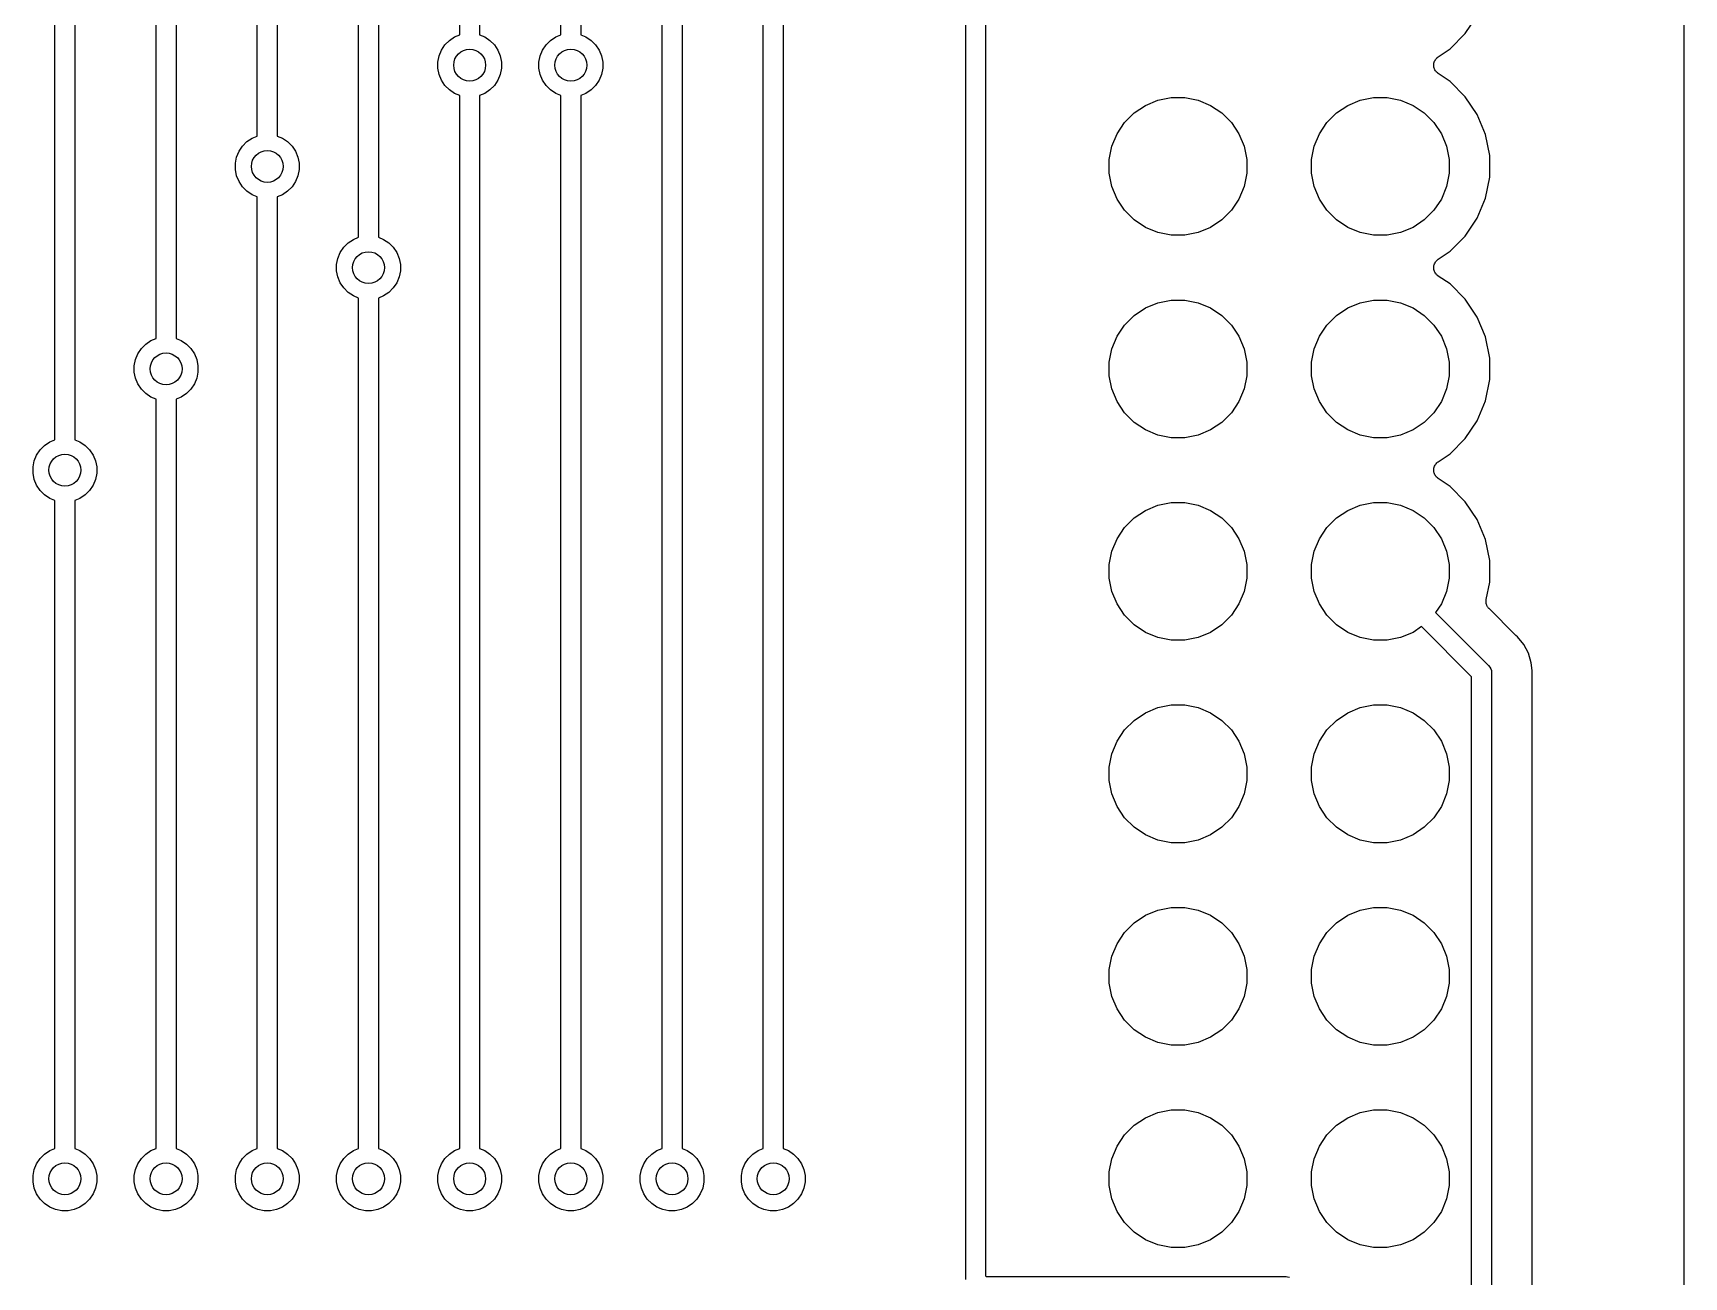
# Model space of a CAD drawing. Extents: x 4.65 to 8.55, y -5.31 to -3.29.
# Drawn here: x 7.734 to 8.55, y -4.698 to -4.084 of the extents above; entities that cross this region are included whole.
import ezdxf

# ---------------------------------------------------------------- set-up
doc = ezdxf.new("R2010")
doc.units = 0
doc.header["$MEASUREMENT"] = 0
doc.layers.add('BLACK', color=7, linetype='CONTINUOUS')

msp = doc.modelspace()

# ---------------------------------------------------------------- linework, layer by layer
at = {"layer": 'BLACK', "linetype": 'CONTINUOUS'}
for p, q in [((8.55, -3.85309), (8.55, -5.19793)), ((7.74508, -4.28499), (7.74508, -3.91501)), ((7.75492, -3.91501), (7.75492, -4.28499)), ((7.79508, -4.23499), (7.79508, -3.91501)), ((7.80492, -3.91501), (7.80492, -4.23499)), ((7.84508, -4.13499), (7.84508, -3.91501)), ((7.85492, -3.91501), (7.85492, -4.13499)), ((7.89508, -4.18499), (7.89508, -3.91501)), ((7.90492, -3.91501), (7.90492, -4.18499)), ((7.94508, -4.08499), (7.94508, -3.91501)), ((7.95492, -3.91501), (7.95492, -4.08499)), ((7.99508, -4.08499), (7.99508, -3.91501)), ((8.00492, -3.91501), (8.00492, -4.08499)), ((8.04508, -4.63499), (8.04508, -3.91501)), ((8.05492, -3.91501), (8.05492, -4.63499)), ((8.09508, -4.63499), (8.09508, -3.91501)), ((8.10492, -3.91501), (8.10492, -4.63499)), ((8.19508, -4.69976), (8.19508, -3.95204)), ((8.20492, -3.95024), (8.20492, -4.69796)), ((8.44194, -4.08442), (8.44785, -4.07558)), ((7.93996, -4.08777), (7.94254, -4.08604)), ((7.94254, -4.08604), (7.94508, -4.08499)), ((7.95492, -4.08499), (7.95746, -4.08604)), ((7.95746, -4.08604), (7.96004, -4.08777)), ((7.98996, -4.08777), (7.99254, -4.08604)), ((7.99254, -4.08604), (7.99508, -4.08499)), ((8.00492, -4.08499), (8.00746, -4.08604)), ((8.00746, -4.08604), (8.01004, -4.08777)), ((8.43442, -4.09194), (8.44194, -4.08442)), ((7.93486, -4.09541), (7.93604, -4.09254)), ((7.93604, -4.09254), (7.93777, -4.08996)), ((7.93777, -4.08996), (7.93996, -4.08777)), ((7.96004, -4.08777), (7.96223, -4.08996)), ((7.96223, -4.08996), (7.96396, -4.09254)), ((7.96396, -4.09254), (7.96514, -4.09541)), ((7.98486, -4.09541), (7.98604, -4.09254)), ((7.98604, -4.09254), (7.98777, -4.08996)), ((7.98777, -4.08996), (7.98996, -4.08777)), ((8.01004, -4.08777), (8.01223, -4.08996)), ((8.01223, -4.08996), (8.01396, -4.09254)), ((8.01396, -4.09254), (8.01514, -4.09541)), ((8.42859, -4.09584), (8.43442, -4.09194)), ((7.93425, -4.09845), (7.93486, -4.09541)), ((7.93425, -4.10155), (7.93425, -4.09845)), ((7.93486, -4.10459), (7.93425, -4.10155)), ((7.96514, -4.09541), (7.96575, -4.09845)), ((7.96575, -4.10155), (7.96514, -4.10459)), ((7.96575, -4.09845), (7.96575, -4.10155)), ((7.98425, -4.09845), (7.98486, -4.09541)), ((7.98425, -4.10155), (7.98425, -4.09845)), ((7.98486, -4.10459), (7.98425, -4.10155)), ((8.01514, -4.09541), (8.01575, -4.09845)), ((8.01575, -4.10155), (8.01514, -4.10459)), ((8.01575, -4.09845), (8.01575, -4.10155)), ((8.42637, -4.09995), (8.42642, -4.09948)), ((8.42637, -4.09997), (8.42637, -4.09995)), ((8.42637, -4.09998), (8.42637, -4.09997)), ((8.42641, -4.10045), (8.42637, -4.09998)), ((8.42645, -4.10092), (8.42641, -4.10045)), ((8.42642, -4.09948), (8.42647, -4.09901)), ((8.42646, -4.10094), (8.42645, -4.10092)), ((8.42646, -4.10095), (8.42646, -4.10094)), ((8.42659, -4.10141), (8.42646, -4.10095)), ((8.42647, -4.09898), (8.42661, -4.09853)), ((8.42647, -4.09899), (8.42647, -4.09898)), ((8.42647, -4.09901), (8.42647, -4.09899)), ((8.42673, -4.10186), (8.42659, -4.10141)), ((8.42661, -4.09853), (8.42675, -4.09807)), ((8.42673, -4.10187), (8.42673, -4.10186)), ((8.42674, -4.10189), (8.42673, -4.10187)), ((8.42696, -4.10231), (8.42674, -4.10189)), ((8.42675, -4.09807), (8.42676, -4.09806)), ((8.42676, -4.09805), (8.42699, -4.09763)), ((8.42676, -4.09806), (8.42676, -4.09805)), ((8.42718, -4.10273), (8.42696, -4.10231)), ((8.42699, -4.09763), (8.42721, -4.09721)), ((8.42718, -4.10274), (8.42718, -4.10273)), ((8.42719, -4.10275), (8.42718, -4.10274)), ((8.42749, -4.10312), (8.42719, -4.10275)), ((8.42721, -4.09721), (8.42722, -4.0972)), ((8.42722, -4.0972), (8.42723, -4.09719)), ((8.42723, -4.09719), (8.42753, -4.09683)), ((8.42779, -4.10349), (8.42749, -4.10312)), ((8.42753, -4.09683), (8.42783, -4.09646)), ((8.42783, -4.09646), (8.42784, -4.09645)), ((8.42784, -4.09645), (8.42785, -4.09644)), ((8.42785, -4.09644), (8.42822, -4.09614)), ((8.42822, -4.09614), (8.42859, -4.09584)), ((7.93604, -4.10746), (7.93486, -4.10459)), ((7.93777, -4.11004), (7.93604, -4.10746)), ((7.93996, -4.11223), (7.93777, -4.11004)), ((7.96223, -4.11004), (7.96004, -4.11223)), ((7.96396, -4.10746), (7.96223, -4.11004)), ((7.96514, -4.10459), (7.96396, -4.10746)), ((7.98604, -4.10746), (7.98486, -4.10459)), ((7.98777, -4.11004), (7.98604, -4.10746)), ((7.98996, -4.11223), (7.98777, -4.11004)), ((8.01223, -4.11004), (8.01004, -4.11223)), ((8.01396, -4.10746), (8.01223, -4.11004)), ((8.01514, -4.10459), (8.01396, -4.10746)), ((8.4278, -4.1035), (8.42779, -4.10349)), ((8.4278, -4.10351), (8.4278, -4.1035)), ((8.42816, -4.10381), (8.4278, -4.10351)), ((8.42853, -4.10412), (8.42816, -4.10381)), ((8.42855, -4.10413), (8.42853, -4.10412)), ((8.42859, -4.10416), (8.42855, -4.10413)), ((8.42855, -4.10413), (8.42855, -4.10413)), ((8.42855, -4.10413), (8.42855, -4.10413)), ((8.43442, -4.10806), (8.42859, -4.10416)), ((8.44194, -4.11558), (8.43442, -4.10806)), ((7.94254, -4.11396), (7.93996, -4.11223)), ((7.94508, -4.11501), (7.94254, -4.11396)), ((7.94508, -4.63499), (7.94508, -4.11501)), ((7.95746, -4.11396), (7.95492, -4.11501)), ((7.95492, -4.11501), (7.95492, -4.63499)), ((7.96004, -4.11223), (7.95746, -4.11396)), ((7.99254, -4.11396), (7.98996, -4.11223)), ((7.99508, -4.11501), (7.99254, -4.11396)), ((7.99508, -4.63499), (7.99508, -4.11501)), ((8.00746, -4.11396), (8.00492, -4.11501)), ((8.00492, -4.11501), (8.00492, -4.63499)), ((8.01004, -4.11223), (8.00746, -4.11396)), ((8.28389, -4.11987), (8.29008, -4.11731)), ((8.29008, -4.11731), (8.29665, -4.116)), ((8.29665, -4.116), (8.30335, -4.116)), ((8.30335, -4.116), (8.30992, -4.11731)), ((8.30992, -4.11731), (8.31611, -4.11987)), ((8.38389, -4.11987), (8.39008, -4.11731)), ((8.39008, -4.11731), (8.39665, -4.116)), ((8.39665, -4.116), (8.40335, -4.116)), ((8.40335, -4.116), (8.40992, -4.11731)), ((8.40992, -4.11731), (8.41611, -4.11987)), ((8.44785, -4.12442), (8.44194, -4.11558)), ((8.27359, -4.12833), (8.27833, -4.12359)), ((8.27833, -4.12359), (8.28389, -4.11987)), ((8.31611, -4.11987), (8.32167, -4.12359)), ((8.32167, -4.12359), (8.32641, -4.12833)), ((8.37359, -4.12833), (8.37833, -4.12359)), ((8.37833, -4.12359), (8.38389, -4.11987)), ((8.41611, -4.11987), (8.42167, -4.12359)), ((8.42167, -4.12359), (8.42641, -4.12833)), ((8.45192, -4.13425), (8.44785, -4.12442)), ((7.84254, -4.13604), (7.84508, -4.13499)), ((7.85492, -4.13499), (7.85746, -4.13604)), ((8.26731, -4.14008), (8.26987, -4.13389)), ((8.26987, -4.13389), (8.27359, -4.12833)), ((8.32641, -4.12833), (8.33013, -4.13389)), ((8.33013, -4.13389), (8.33269, -4.14008)), ((8.36731, -4.14008), (8.36987, -4.13389)), ((8.36987, -4.13389), (8.37359, -4.12833)), ((8.42641, -4.12833), (8.43013, -4.13389)), ((8.43013, -4.13389), (8.43269, -4.14008)), ((8.454, -4.14468), (8.45192, -4.13425)), ((7.83486, -4.14541), (7.83604, -4.14254)), ((7.83604, -4.14254), (7.83777, -4.13996)), ((7.83777, -4.13996), (7.83996, -4.13777)), ((7.83996, -4.13777), (7.84254, -4.13604)), ((7.85746, -4.13604), (7.86004, -4.13777)), ((7.86004, -4.13777), (7.86223, -4.13996)), ((7.86223, -4.13996), (7.86396, -4.14254)), ((7.86396, -4.14254), (7.86514, -4.14541)), ((8.266, -4.14665), (8.26731, -4.14008)), ((8.33269, -4.14008), (8.334, -4.14665)), ((8.366, -4.14665), (8.36731, -4.14008)), ((8.43269, -4.14008), (8.434, -4.14665)), ((7.83425, -4.14845), (7.83486, -4.14541)), ((7.83425, -4.15155), (7.83425, -4.14845)), ((7.83486, -4.15459), (7.83425, -4.15155)), ((7.86514, -4.14541), (7.86575, -4.14845)), ((7.86575, -4.15155), (7.86514, -4.15459)), ((7.86575, -4.14845), (7.86575, -4.15155)), ((8.266, -4.15335), (8.266, -4.14665)), ((8.334, -4.14665), (8.334, -4.15335)), ((8.366, -4.15335), (8.366, -4.14665)), ((8.434, -4.14665), (8.434, -4.15335)), ((8.454, -4.15532), (8.454, -4.14468)), ((7.83604, -4.15746), (7.83486, -4.15459)), ((7.83777, -4.16004), (7.83604, -4.15746)), ((7.83996, -4.16223), (7.83777, -4.16004)), ((7.86223, -4.16004), (7.86004, -4.16223)), ((7.86396, -4.15746), (7.86223, -4.16004)), ((7.86514, -4.15459), (7.86396, -4.15746)), ((8.26731, -4.15992), (8.266, -4.15335)), ((8.26987, -4.16611), (8.26731, -4.15992)), ((8.33269, -4.15992), (8.33013, -4.16611)), ((8.334, -4.15335), (8.33269, -4.15992)), ((8.36731, -4.15992), (8.366, -4.15335)), ((8.36987, -4.16611), (8.36731, -4.15992)), ((8.43269, -4.15992), (8.43013, -4.16611)), ((8.434, -4.15335), (8.43269, -4.15992)), ((8.45192, -4.16575), (8.454, -4.15532)), ((7.84254, -4.16396), (7.83996, -4.16223)), ((7.84508, -4.16501), (7.84254, -4.16396)), ((7.84508, -4.63499), (7.84508, -4.16501)), ((7.85746, -4.16396), (7.85492, -4.16501)), ((7.85492, -4.16501), (7.85492, -4.63499)), ((7.86004, -4.16223), (7.85746, -4.16396)), ((8.27359, -4.17167), (8.26987, -4.16611)), ((8.33013, -4.16611), (8.32641, -4.17167)), ((8.37359, -4.17167), (8.36987, -4.16611)), ((8.43013, -4.16611), (8.42641, -4.17167)), ((8.44785, -4.17558), (8.45192, -4.16575)), ((8.27833, -4.17641), (8.27359, -4.17167)), ((8.28389, -4.18013), (8.27833, -4.17641)), ((8.32167, -4.17641), (8.31611, -4.18013)), ((8.32641, -4.17167), (8.32167, -4.17641)), ((8.37833, -4.17641), (8.37359, -4.17167)), ((8.38389, -4.18013), (8.37833, -4.17641)), ((8.42167, -4.17641), (8.41611, -4.18013)), ((8.42641, -4.17167), (8.42167, -4.17641)), ((8.44194, -4.18442), (8.44785, -4.17558)), ((8.29008, -4.18269), (8.28389, -4.18013)), ((8.29665, -4.184), (8.29008, -4.18269)), ((8.30335, -4.184), (8.29665, -4.184)), ((8.30992, -4.18269), (8.30335, -4.184)), ((8.31611, -4.18013), (8.30992, -4.18269)), ((8.39008, -4.18269), (8.38389, -4.18013)), ((8.39665, -4.184), (8.39008, -4.18269)), ((8.40335, -4.184), (8.39665, -4.184)), ((8.40992, -4.18269), (8.40335, -4.184)), ((8.41611, -4.18013), (8.40992, -4.18269)), ((8.43442, -4.19194), (8.44194, -4.18442)), ((7.88486, -4.19541), (7.88604, -4.19254)), ((7.88604, -4.19254), (7.88777, -4.18996)), ((7.88777, -4.18996), (7.88996, -4.18777)), ((7.88996, -4.18777), (7.89254, -4.18604)), ((7.89254, -4.18604), (7.89508, -4.18499)), ((7.90492, -4.18499), (7.90746, -4.18604)), ((7.90746, -4.18604), (7.91004, -4.18777)), ((7.91004, -4.18777), (7.91223, -4.18996)), ((7.91223, -4.18996), (7.91396, -4.19254)), ((7.91396, -4.19254), (7.91514, -4.19541)), ((8.42859, -4.19584), (8.43442, -4.19194)), ((7.88425, -4.19845), (7.88486, -4.19541)), ((7.88425, -4.20155), (7.88425, -4.19845)), ((7.91514, -4.19541), (7.91575, -4.19845)), ((7.91575, -4.19845), (7.91575, -4.20155)), ((8.42637, -4.19995), (8.42642, -4.19948)), ((8.42637, -4.19997), (8.42637, -4.19995)), ((8.42637, -4.19998), (8.42637, -4.19997)), ((8.42641, -4.20045), (8.42637, -4.19998)), ((8.42645, -4.20092), (8.42641, -4.20045)), ((8.42642, -4.19948), (8.42647, -4.19901)), ((8.42646, -4.20094), (8.42645, -4.20092)), ((8.42646, -4.20095), (8.42646, -4.20094)), ((8.42659, -4.20141), (8.42646, -4.20095)), ((8.42647, -4.19898), (8.42661, -4.19853)), ((8.42647, -4.19899), (8.42647, -4.19898)), ((8.42647, -4.19901), (8.42647, -4.19899)), ((8.42661, -4.19853), (8.42675, -4.19807)), ((8.42675, -4.19807), (8.42676, -4.19806)), ((8.42676, -4.19805), (8.42699, -4.19763)), ((8.42676, -4.19806), (8.42676, -4.19805)), ((8.42699, -4.19763), (8.42721, -4.19721)), ((8.42721, -4.19721), (8.42722, -4.1972)), ((8.42722, -4.1972), (8.42723, -4.19719)), ((8.42723, -4.19719), (8.42753, -4.19683)), ((8.42753, -4.19683), (8.42783, -4.19646)), ((8.42783, -4.19646), (8.42784, -4.19645)), ((8.42784, -4.19645), (8.42785, -4.19644)), ((8.42785, -4.19644), (8.42822, -4.19614)), ((8.42822, -4.19614), (8.42859, -4.19584)), ((7.88486, -4.20459), (7.88425, -4.20155)), ((7.88604, -4.20746), (7.88486, -4.20459)), ((7.88777, -4.21004), (7.88604, -4.20746)), ((7.91396, -4.20746), (7.91223, -4.21004)), ((7.91514, -4.20459), (7.91396, -4.20746)), ((7.91575, -4.20155), (7.91514, -4.20459)), ((8.42673, -4.20186), (8.42659, -4.20141)), ((8.42673, -4.20187), (8.42673, -4.20186)), ((8.42674, -4.20189), (8.42673, -4.20187)), ((8.42696, -4.20231), (8.42674, -4.20189)), ((8.42718, -4.20273), (8.42696, -4.20231)), ((8.42718, -4.20274), (8.42718, -4.20273)), ((8.42719, -4.20275), (8.42718, -4.20274)), ((8.42749, -4.20312), (8.42719, -4.20275)), ((8.42779, -4.20349), (8.42749, -4.20312)), ((8.4278, -4.2035), (8.42779, -4.20349)), ((8.4278, -4.20351), (8.4278, -4.2035)), ((8.42816, -4.20381), (8.4278, -4.20351)), ((8.42853, -4.20412), (8.42816, -4.20381)), ((8.42855, -4.20413), (8.42853, -4.20412)), ((8.42859, -4.20416), (8.42855, -4.20413)), ((8.42855, -4.20413), (8.42855, -4.20413)), ((8.42855, -4.20413), (8.42855, -4.20413)), ((8.43442, -4.20806), (8.42859, -4.20416)), ((8.44194, -4.21558), (8.43442, -4.20806)), ((7.88996, -4.21223), (7.88777, -4.21004)), ((7.89254, -4.21396), (7.88996, -4.21223)), ((7.89508, -4.21501), (7.89254, -4.21396)), ((7.89508, -4.63499), (7.89508, -4.21501)), ((7.90746, -4.21396), (7.90492, -4.21501)), ((7.90492, -4.21501), (7.90492, -4.63499)), ((7.91004, -4.21223), (7.90746, -4.21396)), ((7.91223, -4.21004), (7.91004, -4.21223)), ((8.28389, -4.21987), (8.29008, -4.21731)), ((8.29008, -4.21731), (8.29665, -4.216)), ((8.29665, -4.216), (8.30335, -4.216)), ((8.30335, -4.216), (8.30992, -4.21731)), ((8.30992, -4.21731), (8.31611, -4.21987)), ((8.38389, -4.21987), (8.39008, -4.21731)), ((8.39008, -4.21731), (8.39665, -4.216)), ((8.39665, -4.216), (8.40335, -4.216)), ((8.40335, -4.216), (8.40992, -4.21731)), ((8.40992, -4.21731), (8.41611, -4.21987)), ((8.44785, -4.22442), (8.44194, -4.21558)), ((8.27359, -4.22833), (8.27833, -4.22359)), ((8.27833, -4.22359), (8.28389, -4.21987)), ((8.31611, -4.21987), (8.32167, -4.22359)), ((8.32167, -4.22359), (8.32641, -4.22833)), ((8.37359, -4.22833), (8.37833, -4.22359)), ((8.37833, -4.22359), (8.38389, -4.21987)), ((8.41611, -4.21987), (8.42167, -4.22359)), ((8.42167, -4.22359), (8.42641, -4.22833)), ((8.45192, -4.23425), (8.44785, -4.22442)), ((8.26987, -4.23389), (8.27359, -4.22833)), ((8.32641, -4.22833), (8.33013, -4.23389)), ((8.36987, -4.23389), (8.37359, -4.22833)), ((8.42641, -4.22833), (8.43013, -4.23389)), ((7.78604, -4.24254), (7.78777, -4.23996)), ((7.78777, -4.23996), (7.78996, -4.23777)), ((7.78996, -4.23777), (7.79254, -4.23604)), ((7.79254, -4.23604), (7.79508, -4.23499)), ((7.80492, -4.23499), (7.80746, -4.23604)), ((7.80746, -4.23604), (7.81004, -4.23777)), ((7.81004, -4.23777), (7.81223, -4.23996)), ((7.81223, -4.23996), (7.81396, -4.24254)), ((8.266, -4.24665), (8.26731, -4.24008)), ((8.26731, -4.24008), (8.26987, -4.23389)), ((8.33013, -4.23389), (8.33269, -4.24008)), ((8.33269, -4.24008), (8.334, -4.24665)), ((8.366, -4.24665), (8.36731, -4.24008)), ((8.36731, -4.24008), (8.36987, -4.23389)), ((8.43013, -4.23389), (8.43269, -4.24008)), ((8.43269, -4.24008), (8.434, -4.24665)), ((8.454, -4.24468), (8.45192, -4.23425)), ((7.78425, -4.24845), (7.78486, -4.24541)), ((7.78425, -4.25155), (7.78425, -4.24845)), ((7.78486, -4.24541), (7.78604, -4.24254)), ((7.81396, -4.24254), (7.81514, -4.24541)), ((7.81514, -4.24541), (7.81575, -4.24845)), ((7.81575, -4.24845), (7.81575, -4.25155)), ((8.266, -4.25335), (8.266, -4.24665)), ((8.334, -4.24665), (8.334, -4.25335)), ((8.366, -4.25335), (8.366, -4.24665)), ((8.434, -4.24665), (8.434, -4.25335)), ((8.454, -4.25532), (8.454, -4.24468)), ((7.78486, -4.25459), (7.78425, -4.25155)), ((7.78604, -4.25746), (7.78486, -4.25459)), ((7.78777, -4.26004), (7.78604, -4.25746)), ((7.81396, -4.25746), (7.81223, -4.26004)), ((7.81514, -4.25459), (7.81396, -4.25746)), ((7.81575, -4.25155), (7.81514, -4.25459)), ((8.26731, -4.25992), (8.266, -4.25335)), ((8.334, -4.25335), (8.33269, -4.25992)), ((8.36731, -4.25992), (8.366, -4.25335)), ((8.434, -4.25335), (8.43269, -4.25992)), ((8.45192, -4.26575), (8.454, -4.25532)), ((7.78996, -4.26223), (7.78777, -4.26004)), ((7.79254, -4.26396), (7.78996, -4.26223)), ((7.79508, -4.26501), (7.79254, -4.26396)), ((7.79508, -4.63499), (7.79508, -4.26501)), ((7.80746, -4.26396), (7.80492, -4.26501)), ((7.80492, -4.26501), (7.80492, -4.63499)), ((7.81004, -4.26223), (7.80746, -4.26396)), ((7.81223, -4.26004), (7.81004, -4.26223)), ((8.26987, -4.26611), (8.26731, -4.25992)), ((8.27359, -4.27167), (8.26987, -4.26611)), ((8.33013, -4.26611), (8.32641, -4.27167)), ((8.33269, -4.25992), (8.33013, -4.26611)), ((8.36987, -4.26611), (8.36731, -4.25992)), ((8.37359, -4.27167), (8.36987, -4.26611)), ((8.43013, -4.26611), (8.42641, -4.27167)), ((8.43269, -4.25992), (8.43013, -4.26611)), ((8.44785, -4.27558), (8.45192, -4.26575)), ((8.27833, -4.27641), (8.27359, -4.27167)), ((8.32641, -4.27167), (8.32167, -4.27641)), ((8.37833, -4.27641), (8.37359, -4.27167)), ((8.42641, -4.27167), (8.42167, -4.27641)), ((8.28389, -4.28013), (8.27833, -4.27641)), ((8.29008, -4.28269), (8.28389, -4.28013)), ((8.31611, -4.28013), (8.30992, -4.28269)), ((8.32167, -4.27641), (8.31611, -4.28013)), ((8.38389, -4.28013), (8.37833, -4.27641)), ((8.39008, -4.28269), (8.38389, -4.28013)), ((8.41611, -4.28013), (8.40992, -4.28269)), ((8.42167, -4.27641), (8.41611, -4.28013)), ((8.44194, -4.28442), (8.44785, -4.27558)), ((7.73604, -4.29254), (7.73777, -4.28996)), ((7.73777, -4.28996), (7.73996, -4.28777)), ((7.73996, -4.28777), (7.74254, -4.28604)), ((7.74254, -4.28604), (7.74508, -4.28499)), ((7.75492, -4.28499), (7.75746, -4.28604)), ((7.75746, -4.28604), (7.76004, -4.28777)), ((7.76004, -4.28777), (7.76223, -4.28996)), ((7.76223, -4.28996), (7.76396, -4.29254)), ((8.29665, -4.284), (8.29008, -4.28269)), ((8.30335, -4.284), (8.29665, -4.284)), ((8.30992, -4.28269), (8.30335, -4.284)), ((8.39665, -4.284), (8.39008, -4.28269)), ((8.40335, -4.284), (8.39665, -4.284)), ((8.40992, -4.28269), (8.40335, -4.284)), ((8.43442, -4.29194), (8.44194, -4.28442)), ((7.73425, -4.29845), (7.73486, -4.29541)), ((7.73425, -4.30155), (7.73425, -4.29845)), ((7.73486, -4.29541), (7.73604, -4.29254)), ((7.76396, -4.29254), (7.76514, -4.29541)), ((7.76514, -4.29541), (7.76575, -4.29845)), ((7.76575, -4.29845), (7.76575, -4.30155)), ((8.42647, -4.29898), (8.42661, -4.29853)), ((8.42647, -4.29899), (8.42647, -4.29898)), ((8.42647, -4.29901), (8.42647, -4.29899)), ((8.42661, -4.29853), (8.42675, -4.29807)), ((8.42675, -4.29807), (8.42676, -4.29806)), ((8.42676, -4.29805), (8.42699, -4.29763)), ((8.42676, -4.29806), (8.42676, -4.29805)), ((8.42699, -4.29763), (8.42721, -4.29721)), ((8.42721, -4.29721), (8.42722, -4.2972)), ((8.42722, -4.2972), (8.42723, -4.29719)), ((8.42723, -4.29719), (8.42753, -4.29683)), ((8.42753, -4.29683), (8.42783, -4.29646)), ((8.42783, -4.29646), (8.42784, -4.29645)), ((8.42784, -4.29645), (8.42785, -4.29644)), ((8.42785, -4.29644), (8.42822, -4.29614)), ((8.42822, -4.29614), (8.42859, -4.29584)), ((8.42859, -4.29584), (8.43442, -4.29194)), ((7.73486, -4.30459), (7.73425, -4.30155)), ((7.73604, -4.30746), (7.73486, -4.30459)), ((7.76514, -4.30459), (7.76396, -4.30746)), ((7.76575, -4.30155), (7.76514, -4.30459)), ((8.42637, -4.29995), (8.42642, -4.29948)), ((8.42637, -4.29997), (8.42637, -4.29995)), ((8.42637, -4.29998), (8.42637, -4.29997)), ((8.42641, -4.30045), (8.42637, -4.29998)), ((8.42645, -4.30092), (8.42641, -4.30045)), ((8.42642, -4.29948), (8.42647, -4.29901)), ((8.42646, -4.30094), (8.42645, -4.30092)), ((8.42646, -4.30095), (8.42646, -4.30094)), ((8.42659, -4.30141), (8.42646, -4.30095)), ((8.42673, -4.30186), (8.42659, -4.30141)), ((8.42673, -4.30187), (8.42673, -4.30186)), ((8.42674, -4.30189), (8.42673, -4.30187)), ((8.42696, -4.30231), (8.42674, -4.30189)), ((8.42718, -4.30273), (8.42696, -4.30231)), ((8.42718, -4.30274), (8.42718, -4.30273)), ((8.42719, -4.30275), (8.42718, -4.30274)), ((8.42749, -4.30312), (8.42719, -4.30275)), ((8.42779, -4.30349), (8.42749, -4.30312)), ((8.4278, -4.3035), (8.42779, -4.30349)), ((8.4278, -4.30351), (8.4278, -4.3035)), ((8.42816, -4.30381), (8.4278, -4.30351)), ((8.42853, -4.30412), (8.42816, -4.30381)), ((8.42855, -4.30413), (8.42853, -4.30412)), ((8.42859, -4.30416), (8.42855, -4.30413)), ((8.42855, -4.30413), (8.42855, -4.30413)), ((8.42855, -4.30413), (8.42855, -4.30413)), ((8.43442, -4.30806), (8.42859, -4.30416)), ((7.73777, -4.31004), (7.73604, -4.30746)), ((7.73996, -4.31223), (7.73777, -4.31004)), ((7.74254, -4.31396), (7.73996, -4.31223)), ((7.74508, -4.31501), (7.74254, -4.31396)), ((7.74508, -4.63499), (7.74508, -4.31501)), ((7.75746, -4.31396), (7.75492, -4.31501)), ((7.75492, -4.31501), (7.75492, -4.63499)), ((7.76004, -4.31223), (7.75746, -4.31396)), ((7.76223, -4.31004), (7.76004, -4.31223)), ((7.76396, -4.30746), (7.76223, -4.31004)), ((8.44194, -4.31558), (8.43442, -4.30806)), ((8.27833, -4.32359), (8.28389, -4.31987)), ((8.28389, -4.31987), (8.29008, -4.31731)), ((8.29008, -4.31731), (8.29665, -4.316)), ((8.29665, -4.316), (8.30335, -4.316)), ((8.30335, -4.316), (8.30992, -4.31731)), ((8.30992, -4.31731), (8.31611, -4.31987)), ((8.31611, -4.31987), (8.32167, -4.32359)), ((8.37833, -4.32359), (8.38389, -4.31987)), ((8.38389, -4.31987), (8.39008, -4.31731)), ((8.39008, -4.31731), (8.39665, -4.316)), ((8.39665, -4.316), (8.40335, -4.316)), ((8.40335, -4.316), (8.40992, -4.31731)), ((8.40992, -4.31731), (8.41611, -4.31987)), ((8.41611, -4.31987), (8.42167, -4.32359)), ((8.44785, -4.32442), (8.44194, -4.31558)), ((8.26987, -4.33389), (8.27359, -4.32833)), ((8.27359, -4.32833), (8.27833, -4.32359)), ((8.32167, -4.32359), (8.32641, -4.32833)), ((8.32641, -4.32833), (8.33013, -4.33389)), ((8.36987, -4.33389), (8.37359, -4.32833)), ((8.37359, -4.32833), (8.37833, -4.32359)), ((8.42167, -4.32359), (8.42641, -4.32833)), ((8.42641, -4.32833), (8.43013, -4.33389)), ((8.45192, -4.33425), (8.44785, -4.32442)), ((8.26731, -4.34008), (8.26987, -4.33389)), ((8.33013, -4.33389), (8.33269, -4.34008)), ((8.36731, -4.34008), (8.36987, -4.33389)), ((8.43013, -4.33389), (8.43269, -4.34008)), ((8.454, -4.34468), (8.45192, -4.33425)), ((8.266, -4.34665), (8.26731, -4.34008)), ((8.266, -4.35335), (8.266, -4.34665)), ((8.33269, -4.34008), (8.334, -4.34665)), ((8.334, -4.34665), (8.334, -4.35335)), ((8.366, -4.34665), (8.36731, -4.34008)), ((8.366, -4.35335), (8.366, -4.34665)), ((8.43269, -4.34008), (8.434, -4.34665)), ((8.434, -4.34665), (8.434, -4.35335)), ((8.454, -4.35532), (8.454, -4.34468)), ((8.26731, -4.35992), (8.266, -4.35335)), ((8.334, -4.35335), (8.33269, -4.35992)), ((8.36731, -4.35992), (8.366, -4.35335)), ((8.434, -4.35335), (8.43269, -4.35992)), ((8.45229, -4.36391), (8.454, -4.35532)), ((8.26987, -4.36611), (8.26731, -4.35992)), ((8.33269, -4.35992), (8.33013, -4.36611)), ((8.36987, -4.36611), (8.36731, -4.35992)), ((8.43269, -4.35992), (8.43013, -4.36611)), ((8.45225, -4.36437), (8.45229, -4.36391)), ((8.27359, -4.37167), (8.26987, -4.36611)), ((8.27833, -4.37641), (8.27359, -4.37167)), ((8.32641, -4.37167), (8.32167, -4.37641)), ((8.33013, -4.36611), (8.32641, -4.37167)), ((8.37359, -4.37167), (8.36987, -4.36611)), ((8.37833, -4.37641), (8.37359, -4.37167)), ((8.43013, -4.36611), (8.4273, -4.37034)), ((8.4273, -4.37034), (8.45331, -4.39635)), ((8.4522, -4.36483), (8.45225, -4.36437)), ((8.4522, -4.36485), (8.4522, -4.36483)), ((8.4522, -4.36488), (8.4522, -4.36485)), ((8.45224, -4.36534), (8.4522, -4.36488)), ((8.45228, -4.3658), (8.45224, -4.36534)), ((8.45229, -4.36582), (8.45228, -4.3658)), ((8.45229, -4.36585), (8.45229, -4.36582)), ((8.45242, -4.36629), (8.45229, -4.36585)), ((8.45255, -4.36674), (8.45242, -4.36629)), ((8.45256, -4.36676), (8.45255, -4.36674)), ((8.45257, -4.36678), (8.45256, -4.36676)), ((8.45279, -4.36719), (8.45257, -4.36678)), ((8.453, -4.3676), (8.45279, -4.36719)), ((8.45302, -4.36762), (8.453, -4.3676)), ((8.45303, -4.36764), (8.45302, -4.36762)), ((8.45332, -4.368), (8.45303, -4.36764)), ((8.45361, -4.36837), (8.45332, -4.368)), ((8.45364, -4.3684), (8.45361, -4.36837)), ((8.45365, -4.3684), (8.45364, -4.3684)), ((8.45364, -4.3684), (8.45364, -4.3684)), ((8.45366, -4.36842), (8.45365, -4.3684)), ((8.46658, -4.38134), (8.45366, -4.36842)), ((8.28389, -4.38013), (8.27833, -4.37641)), ((8.29008, -4.38269), (8.28389, -4.38013)), ((8.31611, -4.38013), (8.30992, -4.38269)), ((8.32167, -4.37641), (8.31611, -4.38013)), ((8.38389, -4.38013), (8.37833, -4.37641)), ((8.39008, -4.38269), (8.38389, -4.38013)), ((8.41611, -4.38013), (8.40992, -4.38269)), ((8.42034, -4.3773), (8.41611, -4.38013)), ((8.44508, -4.40204), (8.42034, -4.3773)), ((8.29665, -4.384), (8.29008, -4.38269)), ((8.30335, -4.384), (8.29665, -4.384)), ((8.30992, -4.38269), (8.30335, -4.384)), ((8.39665, -4.384), (8.39008, -4.38269)), ((8.40335, -4.384), (8.39665, -4.384)), ((8.40992, -4.38269), (8.40335, -4.384)), ((8.46675, -4.38147), (8.46658, -4.38134)), ((8.46689, -4.38162), (8.46675, -4.38147)), ((8.46695, -4.38167), (8.46689, -4.38162)), ((8.46771, -4.38229), (8.46695, -4.38167)), ((8.47082, -4.38609), (8.46771, -4.38229)), ((8.47314, -4.39042), (8.47082, -4.38609)), ((8.45331, -4.39635), (8.4535, -4.3965)), ((8.4535, -4.3965), (8.45365, -4.39669)), ((8.45365, -4.39669), (8.45365, -4.39669)), ((8.45365, -4.39669), (8.45397, -4.39708)), ((8.47456, -4.39511), (8.47314, -4.39042)), ((8.47494, -4.39901), (8.47456, -4.39511)), ((8.44508, -4.96722), (8.44508, -4.40204)), ((8.45397, -4.39708), (8.45411, -4.39725)), ((8.45411, -4.39725), (8.45457, -4.39811)), ((8.45457, -4.39811), (8.45485, -4.39904)), ((8.45485, -4.39904), (8.45492, -4.39976)), ((8.45492, -4.39976), (8.45492, -4.39976)), ((8.45492, -4.39976), (8.45495, -4.4)), ((8.45495, -4.4), (8.45492, -4.40024)), ((8.45492, -4.40024), (8.45492, -4.96902)), ((8.47492, -4.4014), (8.47495, -4.40119)), ((8.47492, -4.40147), (8.47492, -4.4014)), ((8.47492, -4.96779), (8.47492, -4.40147)), ((8.47495, -4.39902), (8.47494, -4.39901)), ((8.47504, -4.4), (8.47495, -4.39902)), ((8.47495, -4.40098), (8.47504, -4.4)), ((8.47495, -4.40119), (8.47495, -4.40098)), ((8.27833, -4.42359), (8.28389, -4.41987)), ((8.28389, -4.41987), (8.29008, -4.41731)), ((8.29008, -4.41731), (8.29665, -4.416)), ((8.29665, -4.416), (8.30335, -4.416)), ((8.30335, -4.416), (8.30992, -4.41731)), ((8.30992, -4.41731), (8.31611, -4.41987)), ((8.31611, -4.41987), (8.32167, -4.42359)), ((8.37833, -4.42359), (8.38389, -4.41987)), ((8.38389, -4.41987), (8.39008, -4.41731)), ((8.39008, -4.41731), (8.39665, -4.416)), ((8.39665, -4.416), (8.40335, -4.416)), ((8.40335, -4.416), (8.40992, -4.41731)), ((8.40992, -4.41731), (8.41611, -4.41987)), ((8.41611, -4.41987), (8.42167, -4.42359)), ((8.26987, -4.43389), (8.27359, -4.42833)), ((8.27359, -4.42833), (8.27833, -4.42359)), ((8.32167, -4.42359), (8.32641, -4.42833)), ((8.32641, -4.42833), (8.33013, -4.43389)), ((8.36987, -4.43389), (8.37359, -4.42833)), ((8.37359, -4.42833), (8.37833, -4.42359)), ((8.42167, -4.42359), (8.42641, -4.42833)), ((8.42641, -4.42833), (8.43013, -4.43389)), ((8.26731, -4.44008), (8.26987, -4.43389)), ((8.33013, -4.43389), (8.33269, -4.44008)), ((8.36731, -4.44008), (8.36987, -4.43389)), ((8.43013, -4.43389), (8.43269, -4.44008)), ((8.266, -4.44665), (8.26731, -4.44008)), ((8.33269, -4.44008), (8.334, -4.44665)), ((8.366, -4.44665), (8.36731, -4.44008)), ((8.43269, -4.44008), (8.434, -4.44665)), ((8.266, -4.45335), (8.266, -4.44665)), ((8.26731, -4.45992), (8.266, -4.45335)), ((8.334, -4.45335), (8.33269, -4.45992)), ((8.334, -4.44665), (8.334, -4.45335)), ((8.366, -4.45335), (8.366, -4.44665)), ((8.36731, -4.45992), (8.366, -4.45335)), ((8.434, -4.45335), (8.43269, -4.45992)), ((8.434, -4.44665), (8.434, -4.45335)), ((8.26987, -4.46611), (8.26731, -4.45992)), ((8.33269, -4.45992), (8.33013, -4.46611)), ((8.36987, -4.46611), (8.36731, -4.45992)), ((8.43269, -4.45992), (8.43013, -4.46611)), ((8.27359, -4.47167), (8.26987, -4.46611)), ((8.33013, -4.46611), (8.32641, -4.47167)), ((8.37359, -4.47167), (8.36987, -4.46611)), ((8.43013, -4.46611), (8.42641, -4.47167)), ((8.27833, -4.47641), (8.27359, -4.47167)), ((8.28389, -4.48013), (8.27833, -4.47641)), ((8.32167, -4.47641), (8.31611, -4.48013)), ((8.32641, -4.47167), (8.32167, -4.47641)), ((8.37833, -4.47641), (8.37359, -4.47167)), ((8.38389, -4.48013), (8.37833, -4.47641)), ((8.42167, -4.47641), (8.41611, -4.48013)), ((8.42641, -4.47167), (8.42167, -4.47641)), ((8.29008, -4.48269), (8.28389, -4.48013)), ((8.29665, -4.484), (8.29008, -4.48269)), ((8.30335, -4.484), (8.29665, -4.484)), ((8.30992, -4.48269), (8.30335, -4.484)), ((8.31611, -4.48013), (8.30992, -4.48269)), ((8.39008, -4.48269), (8.38389, -4.48013)), ((8.39665, -4.484), (8.39008, -4.48269)), ((8.40335, -4.484), (8.39665, -4.484)), ((8.40992, -4.48269), (8.40335, -4.484)), ((8.41611, -4.48013), (8.40992, -4.48269)), ((8.28389, -4.51987), (8.29008, -4.51731)), ((8.29008, -4.51731), (8.29665, -4.516)), ((8.29665, -4.516), (8.30335, -4.516)), ((8.30335, -4.516), (8.30992, -4.51731)), ((8.30992, -4.51731), (8.31611, -4.51987)), ((8.38389, -4.51987), (8.39008, -4.51731)), ((8.39008, -4.51731), (8.39665, -4.516)), ((8.39665, -4.516), (8.40335, -4.516)), ((8.40335, -4.516), (8.40992, -4.51731)), ((8.40992, -4.51731), (8.41611, -4.51987)), ((8.27359, -4.52833), (8.27833, -4.52359)), ((8.27833, -4.52359), (8.28389, -4.51987)), ((8.31611, -4.51987), (8.32167, -4.52359)), ((8.32167, -4.52359), (8.32641, -4.52833)), ((8.37359, -4.52833), (8.37833, -4.52359)), ((8.37833, -4.52359), (8.38389, -4.51987)), ((8.41611, -4.51987), (8.42167, -4.52359)), ((8.42167, -4.52359), (8.42641, -4.52833)), ((8.26731, -4.54008), (8.26987, -4.53389)), ((8.26987, -4.53389), (8.27359, -4.52833)), ((8.32641, -4.52833), (8.33013, -4.53389)), ((8.33013, -4.53389), (8.33269, -4.54008)), ((8.36731, -4.54008), (8.36987, -4.53389)), ((8.36987, -4.53389), (8.37359, -4.52833)), ((8.42641, -4.52833), (8.43013, -4.53389)), ((8.43013, -4.53389), (8.43269, -4.54008)), ((8.266, -4.54665), (8.26731, -4.54008)), ((8.33269, -4.54008), (8.334, -4.54665)), ((8.366, -4.54665), (8.36731, -4.54008)), ((8.43269, -4.54008), (8.434, -4.54665)), ((8.266, -4.55335), (8.266, -4.54665)), ((8.334, -4.54665), (8.334, -4.55335)), ((8.366, -4.55335), (8.366, -4.54665)), ((8.434, -4.54665), (8.434, -4.55335)), ((8.26731, -4.55992), (8.266, -4.55335)), ((8.26987, -4.56611), (8.26731, -4.55992)), ((8.33269, -4.55992), (8.33013, -4.56611)), ((8.334, -4.55335), (8.33269, -4.55992)), ((8.36731, -4.55992), (8.366, -4.55335)), ((8.36987, -4.56611), (8.36731, -4.55992)), ((8.43269, -4.55992), (8.43013, -4.56611)), ((8.434, -4.55335), (8.43269, -4.55992)), ((8.27359, -4.57167), (8.26987, -4.56611)), ((8.33013, -4.56611), (8.32641, -4.57167)), ((8.37359, -4.57167), (8.36987, -4.56611)), ((8.43013, -4.56611), (8.42641, -4.57167)), ((8.27833, -4.57641), (8.27359, -4.57167)), ((8.32641, -4.57167), (8.32167, -4.57641)), ((8.37833, -4.57641), (8.37359, -4.57167)), ((8.42641, -4.57167), (8.42167, -4.57641)), ((8.28389, -4.58013), (8.27833, -4.57641)), ((8.29008, -4.58269), (8.28389, -4.58013)), ((8.29665, -4.584), (8.29008, -4.58269)), ((8.30335, -4.584), (8.29665, -4.584)), ((8.30992, -4.58269), (8.30335, -4.584)), ((8.31611, -4.58013), (8.30992, -4.58269)), ((8.32167, -4.57641), (8.31611, -4.58013)), ((8.38389, -4.58013), (8.37833, -4.57641)), ((8.39008, -4.58269), (8.38389, -4.58013)), ((8.39665, -4.584), (8.39008, -4.58269)), ((8.40335, -4.584), (8.39665, -4.584)), ((8.40992, -4.58269), (8.40335, -4.584)), ((8.41611, -4.58013), (8.40992, -4.58269)), ((8.42167, -4.57641), (8.41611, -4.58013)), ((8.29008, -4.61731), (8.29665, -4.616)), ((8.29665, -4.616), (8.30335, -4.616)), ((8.30335, -4.616), (8.30992, -4.61731)), ((8.39008, -4.61731), (8.39665, -4.616)), ((8.39665, -4.616), (8.40335, -4.616)), ((8.40335, -4.616), (8.40992, -4.61731)), ((8.27359, -4.62833), (8.27833, -4.62359)), ((8.27833, -4.62359), (8.28389, -4.61987)), ((8.28389, -4.61987), (8.29008, -4.61731)), ((8.30992, -4.61731), (8.31611, -4.61987)), ((8.31611, -4.61987), (8.32167, -4.62359)), ((8.32167, -4.62359), (8.32641, -4.62833)), ((8.37359, -4.62833), (8.37833, -4.62359)), ((8.37833, -4.62359), (8.38389, -4.61987)), ((8.38389, -4.61987), (8.39008, -4.61731)), ((8.40992, -4.61731), (8.41611, -4.61987)), ((8.41611, -4.61987), (8.42167, -4.62359)), ((8.42167, -4.62359), (8.42641, -4.62833)), ((8.26987, -4.63389), (8.27359, -4.62833)), ((8.32641, -4.62833), (8.33013, -4.63389)), ((8.36987, -4.63389), (8.37359, -4.62833)), ((8.42641, -4.62833), (8.43013, -4.63389)), ((7.73604, -4.64254), (7.73777, -4.63996)), ((7.73777, -4.63996), (7.73996, -4.63777)), ((7.73996, -4.63777), (7.74254, -4.63604)), ((7.74254, -4.63604), (7.74508, -4.63499)), ((7.75492, -4.63499), (7.75746, -4.63604)), ((7.75746, -4.63604), (7.76004, -4.63777)), ((7.76004, -4.63777), (7.76223, -4.63996)), ((7.76223, -4.63996), (7.76396, -4.64254)), ((7.78604, -4.64254), (7.78777, -4.63996)), ((7.78777, -4.63996), (7.78996, -4.63777)), ((7.78996, -4.63777), (7.79254, -4.63604)), ((7.79254, -4.63604), (7.79508, -4.63499)), ((7.80492, -4.63499), (7.80746, -4.63604)), ((7.80746, -4.63604), (7.81004, -4.63777)), ((7.81004, -4.63777), (7.81223, -4.63996)), ((7.81223, -4.63996), (7.81396, -4.64254)), ((7.83604, -4.64254), (7.83777, -4.63996)), ((7.83777, -4.63996), (7.83996, -4.63777)), ((7.83996, -4.63777), (7.84254, -4.63604)), ((7.84254, -4.63604), (7.84508, -4.63499)), ((7.85492, -4.63499), (7.85746, -4.63604)), ((7.85746, -4.63604), (7.86004, -4.63777)), ((7.86004, -4.63777), (7.86223, -4.63996)), ((7.86223, -4.63996), (7.86396, -4.64254)), ((7.88604, -4.64254), (7.88777, -4.63996)), ((7.88777, -4.63996), (7.88996, -4.63777)), ((7.88996, -4.63777), (7.89254, -4.63604)), ((7.89254, -4.63604), (7.89508, -4.63499)), ((7.90492, -4.63499), (7.90746, -4.63604)), ((7.90746, -4.63604), (7.91004, -4.63777)), ((7.91004, -4.63777), (7.91223, -4.63996)), ((7.91223, -4.63996), (7.91396, -4.64254)), ((7.93604, -4.64254), (7.93777, -4.63996)), ((7.93777, -4.63996), (7.93996, -4.63777)), ((7.93996, -4.63777), (7.94254, -4.63604)), ((7.94254, -4.63604), (7.94508, -4.63499)), ((7.95492, -4.63499), (7.95746, -4.63604)), ((7.95746, -4.63604), (7.96004, -4.63777)), ((7.96004, -4.63777), (7.96223, -4.63996)), ((7.96223, -4.63996), (7.96396, -4.64254)), ((7.98604, -4.64254), (7.98777, -4.63996)), ((7.98777, -4.63996), (7.98996, -4.63777)), ((7.98996, -4.63777), (7.99254, -4.63604)), ((7.99254, -4.63604), (7.99508, -4.63499)), ((8.00492, -4.63499), (8.00746, -4.63604)), ((8.00746, -4.63604), (8.01004, -4.63777)), ((8.01004, -4.63777), (8.01223, -4.63996)), ((8.01223, -4.63996), (8.01396, -4.64254)), ((8.03604, -4.64254), (8.03777, -4.63996)), ((8.03777, -4.63996), (8.03996, -4.63777)), ((8.03996, -4.63777), (8.04254, -4.63604)), ((8.04254, -4.63604), (8.04508, -4.63499)), ((8.05492, -4.63499), (8.05746, -4.63604)), ((8.05746, -4.63604), (8.06004, -4.63777)), ((8.06004, -4.63777), (8.06223, -4.63996)), ((8.06223, -4.63996), (8.06396, -4.64254)), ((8.08604, -4.64254), (8.08777, -4.63996)), ((8.08777, -4.63996), (8.08996, -4.63777)), ((8.08996, -4.63777), (8.09254, -4.63604)), ((8.09254, -4.63604), (8.09508, -4.63499)), ((8.10492, -4.63499), (8.10746, -4.63604)), ((8.10746, -4.63604), (8.11004, -4.63777)), ((8.11004, -4.63777), (8.11223, -4.63996)), ((8.11223, -4.63996), (8.11396, -4.64254)), ((8.266, -4.64665), (8.26731, -4.64008)), ((8.26731, -4.64008), (8.26987, -4.63389)), ((8.33013, -4.63389), (8.33269, -4.64008)), ((8.33269, -4.64008), (8.334, -4.64665)), ((8.366, -4.64665), (8.36731, -4.64008)), ((8.36731, -4.64008), (8.36987, -4.63389)), ((8.43013, -4.63389), (8.43269, -4.64008)), ((8.43269, -4.64008), (8.434, -4.64665)), ((7.73425, -4.64845), (7.73486, -4.64541)), ((7.73425, -4.65155), (7.73425, -4.64845)), ((7.73486, -4.64541), (7.73604, -4.64254)), ((7.76396, -4.64254), (7.76514, -4.64541)), ((7.76514, -4.64541), (7.76575, -4.64845)), ((7.76575, -4.64845), (7.76575, -4.65155)), ((7.78425, -4.64845), (7.78486, -4.64541)), ((7.78425, -4.65155), (7.78425, -4.64845)), ((7.78486, -4.64541), (7.78604, -4.64254)), ((7.81396, -4.64254), (7.81514, -4.64541)), ((7.81514, -4.64541), (7.81575, -4.64845)), ((7.81575, -4.64845), (7.81575, -4.65155)), ((7.83425, -4.64845), (7.83486, -4.64541)), ((7.83425, -4.65155), (7.83425, -4.64845)), ((7.83486, -4.64541), (7.83604, -4.64254)), ((7.86396, -4.64254), (7.86514, -4.64541)), ((7.86514, -4.64541), (7.86575, -4.64845)), ((7.86575, -4.64845), (7.86575, -4.65155)), ((7.88425, -4.64845), (7.88486, -4.64541)), ((7.88425, -4.65155), (7.88425, -4.64845)), ((7.88486, -4.64541), (7.88604, -4.64254)), ((7.91396, -4.64254), (7.91514, -4.64541)), ((7.91514, -4.64541), (7.91575, -4.64845)), ((7.91575, -4.64845), (7.91575, -4.65155)), ((7.93425, -4.64845), (7.93486, -4.64541)), ((7.93425, -4.65155), (7.93425, -4.64845)), ((7.93486, -4.64541), (7.93604, -4.64254)), ((7.96396, -4.64254), (7.96514, -4.64541)), ((7.96514, -4.64541), (7.96575, -4.64845)), ((7.96575, -4.64845), (7.96575, -4.65155)), ((7.98425, -4.64845), (7.98486, -4.64541)), ((7.98425, -4.65155), (7.98425, -4.64845)), ((7.98486, -4.64541), (7.98604, -4.64254)), ((8.01396, -4.64254), (8.01514, -4.64541)), ((8.01514, -4.64541), (8.01575, -4.64845)), ((8.01575, -4.64845), (8.01575, -4.65155)), ((8.03425, -4.64845), (8.03486, -4.64541)), ((8.03425, -4.65155), (8.03425, -4.64845)), ((8.03486, -4.64541), (8.03604, -4.64254)), ((8.06396, -4.64254), (8.06514, -4.64541)), ((8.06514, -4.64541), (8.06575, -4.64845)), ((8.06575, -4.64845), (8.06575, -4.65155)), ((8.08425, -4.64845), (8.08486, -4.64541)), ((8.08425, -4.65155), (8.08425, -4.64845)), ((8.08486, -4.64541), (8.08604, -4.64254)), ((8.11396, -4.64254), (8.11514, -4.64541)), ((8.11514, -4.64541), (8.11575, -4.64845)), ((8.11575, -4.64845), (8.11575, -4.65155)), ((8.266, -4.65335), (8.266, -4.64665)), ((8.334, -4.64665), (8.334, -4.65335)), ((8.366, -4.65335), (8.366, -4.64665)), ((8.434, -4.64665), (8.434, -4.65335)), ((7.73486, -4.65459), (7.73425, -4.65155)), ((7.73604, -4.65746), (7.73486, -4.65459)), ((7.73777, -4.66004), (7.73604, -4.65746)), ((7.76396, -4.65746), (7.76223, -4.66004)), ((7.76514, -4.65459), (7.76396, -4.65746)), ((7.76575, -4.65155), (7.76514, -4.65459)), ((7.78486, -4.65459), (7.78425, -4.65155)), ((7.78604, -4.65746), (7.78486, -4.65459)), ((7.78777, -4.66004), (7.78604, -4.65746)), ((7.81396, -4.65746), (7.81223, -4.66004)), ((7.81514, -4.65459), (7.81396, -4.65746)), ((7.81575, -4.65155), (7.81514, -4.65459)), ((7.83486, -4.65459), (7.83425, -4.65155)), ((7.83604, -4.65746), (7.83486, -4.65459)), ((7.83777, -4.66004), (7.83604, -4.65746)), ((7.86396, -4.65746), (7.86223, -4.66004)), ((7.86514, -4.65459), (7.86396, -4.65746)), ((7.86575, -4.65155), (7.86514, -4.65459)), ((7.88486, -4.65459), (7.88425, -4.65155)), ((7.88604, -4.65746), (7.88486, -4.65459)), ((7.88777, -4.66004), (7.88604, -4.65746)), ((7.91396, -4.65746), (7.91223, -4.66004)), ((7.91514, -4.65459), (7.91396, -4.65746)), ((7.91575, -4.65155), (7.91514, -4.65459)), ((7.93486, -4.65459), (7.93425, -4.65155)), ((7.93604, -4.65746), (7.93486, -4.65459)), ((7.93777, -4.66004), (7.93604, -4.65746)), ((7.96396, -4.65746), (7.96223, -4.66004)), ((7.96514, -4.65459), (7.96396, -4.65746)), ((7.96575, -4.65155), (7.96514, -4.65459)), ((7.98486, -4.65459), (7.98425, -4.65155)), ((7.98604, -4.65746), (7.98486, -4.65459)), ((7.98777, -4.66004), (7.98604, -4.65746)), ((8.01396, -4.65746), (8.01223, -4.66004)), ((8.01514, -4.65459), (8.01396, -4.65746)), ((8.01575, -4.65155), (8.01514, -4.65459)), ((8.03486, -4.65459), (8.03425, -4.65155)), ((8.03604, -4.65746), (8.03486, -4.65459)), ((8.03777, -4.66004), (8.03604, -4.65746)), ((8.06396, -4.65746), (8.06223, -4.66004)), ((8.06514, -4.65459), (8.06396, -4.65746)), ((8.06575, -4.65155), (8.06514, -4.65459)), ((8.08486, -4.65459), (8.08425, -4.65155)), ((8.08604, -4.65746), (8.08486, -4.65459)), ((8.08777, -4.66004), (8.08604, -4.65746)), ((8.11396, -4.65746), (8.11223, -4.66004)), ((8.11514, -4.65459), (8.11396, -4.65746)), ((8.11575, -4.65155), (8.11514, -4.65459)), ((8.26731, -4.65992), (8.266, -4.65335)), ((8.334, -4.65335), (8.33269, -4.65992)), ((8.36731, -4.65992), (8.366, -4.65335)), ((8.434, -4.65335), (8.43269, -4.65992)), ((7.73996, -4.66223), (7.73777, -4.66004)), ((7.74254, -4.66396), (7.73996, -4.66223)), ((7.74541, -4.66514), (7.74254, -4.66396)), ((7.74845, -4.66575), (7.74541, -4.66514)), ((7.75155, -4.66575), (7.74845, -4.66575)), ((7.75459, -4.66514), (7.75155, -4.66575)), ((7.75746, -4.66396), (7.75459, -4.66514)), ((7.76004, -4.66223), (7.75746, -4.66396)), ((7.76223, -4.66004), (7.76004, -4.66223)), ((7.78996, -4.66223), (7.78777, -4.66004)), ((7.79254, -4.66396), (7.78996, -4.66223)), ((7.79541, -4.66514), (7.79254, -4.66396)), ((7.79845, -4.66575), (7.79541, -4.66514)), ((7.80155, -4.66575), (7.79845, -4.66575)), ((7.80459, -4.66514), (7.80155, -4.66575)), ((7.80746, -4.66396), (7.80459, -4.66514)), ((7.81004, -4.66223), (7.80746, -4.66396)), ((7.81223, -4.66004), (7.81004, -4.66223)), ((7.83996, -4.66223), (7.83777, -4.66004)), ((7.84254, -4.66396), (7.83996, -4.66223)), ((7.84541, -4.66514), (7.84254, -4.66396)), ((7.84845, -4.66575), (7.84541, -4.66514)), ((7.85155, -4.66575), (7.84845, -4.66575)), ((7.85459, -4.66514), (7.85155, -4.66575)), ((7.85746, -4.66396), (7.85459, -4.66514)), ((7.86004, -4.66223), (7.85746, -4.66396)), ((7.86223, -4.66004), (7.86004, -4.66223)), ((7.88996, -4.66223), (7.88777, -4.66004)), ((7.89254, -4.66396), (7.88996, -4.66223)), ((7.89541, -4.66514), (7.89254, -4.66396)), ((7.89845, -4.66575), (7.89541, -4.66514)), ((7.90155, -4.66575), (7.89845, -4.66575)), ((7.90459, -4.66514), (7.90155, -4.66575)), ((7.90746, -4.66396), (7.90459, -4.66514)), ((7.91004, -4.66223), (7.90746, -4.66396)), ((7.91223, -4.66004), (7.91004, -4.66223)), ((7.93996, -4.66223), (7.93777, -4.66004)), ((7.94254, -4.66396), (7.93996, -4.66223)), ((7.94541, -4.66514), (7.94254, -4.66396)), ((7.94845, -4.66575), (7.94541, -4.66514)), ((7.95155, -4.66575), (7.94845, -4.66575)), ((7.95459, -4.66514), (7.95155, -4.66575)), ((7.95746, -4.66396), (7.95459, -4.66514)), ((7.96004, -4.66223), (7.95746, -4.66396)), ((7.96223, -4.66004), (7.96004, -4.66223)), ((7.98996, -4.66223), (7.98777, -4.66004)), ((7.99254, -4.66396), (7.98996, -4.66223)), ((7.99541, -4.66514), (7.99254, -4.66396)), ((7.99845, -4.66575), (7.99541, -4.66514)), ((8.00155, -4.66575), (7.99845, -4.66575)), ((8.00459, -4.66514), (8.00155, -4.66575)), ((8.00746, -4.66396), (8.00459, -4.66514)), ((8.01004, -4.66223), (8.00746, -4.66396)), ((8.01223, -4.66004), (8.01004, -4.66223)), ((8.03996, -4.66223), (8.03777, -4.66004)), ((8.04254, -4.66396), (8.03996, -4.66223)), ((8.04541, -4.66514), (8.04254, -4.66396)), ((8.04845, -4.66575), (8.04541, -4.66514)), ((8.05155, -4.66575), (8.04845, -4.66575)), ((8.05459, -4.66514), (8.05155, -4.66575)), ((8.05746, -4.66396), (8.05459, -4.66514)), ((8.06004, -4.66223), (8.05746, -4.66396)), ((8.06223, -4.66004), (8.06004, -4.66223)), ((8.08996, -4.66223), (8.08777, -4.66004)), ((8.09254, -4.66396), (8.08996, -4.66223)), ((8.09541, -4.66514), (8.09254, -4.66396)), ((8.09845, -4.66575), (8.09541, -4.66514)), ((8.10155, -4.66575), (8.09845, -4.66575)), ((8.10459, -4.66514), (8.10155, -4.66575)), ((8.10746, -4.66396), (8.10459, -4.66514)), ((8.11004, -4.66223), (8.10746, -4.66396)), ((8.11223, -4.66004), (8.11004, -4.66223)), ((8.26987, -4.66611), (8.26731, -4.65992)), ((8.33269, -4.65992), (8.33013, -4.66611)), ((8.36987, -4.66611), (8.36731, -4.65992)), ((8.43269, -4.65992), (8.43013, -4.66611)), ((8.27359, -4.67167), (8.26987, -4.66611)), ((8.27833, -4.67641), (8.27359, -4.67167)), ((8.32641, -4.67167), (8.32167, -4.67641)), ((8.33013, -4.66611), (8.32641, -4.67167)), ((8.37359, -4.67167), (8.36987, -4.66611)), ((8.37833, -4.67641), (8.37359, -4.67167)), ((8.42641, -4.67167), (8.42167, -4.67641)), ((8.43013, -4.66611), (8.42641, -4.67167)), ((8.28389, -4.68013), (8.27833, -4.67641)), ((8.29008, -4.68269), (8.28389, -4.68013)), ((8.31611, -4.68013), (8.30992, -4.68269)), ((8.32167, -4.67641), (8.31611, -4.68013)), ((8.38389, -4.68013), (8.37833, -4.67641)), ((8.39008, -4.68269), (8.38389, -4.68013)), ((8.41611, -4.68013), (8.40992, -4.68269)), ((8.42167, -4.67641), (8.41611, -4.68013)), ((8.29665, -4.684), (8.29008, -4.68269)), ((8.30335, -4.684), (8.29665, -4.684)), ((8.30992, -4.68269), (8.30335, -4.684)), ((8.39665, -4.684), (8.39008, -4.68269)), ((8.40335, -4.684), (8.39665, -4.684)), ((8.40992, -4.68269), (8.40335, -4.684)), ((8.20492, -4.69796), (8.20524, -4.69828)), ((8.20524, -4.69828), (8.35296, -4.69828)), ((8.35296, -4.69828), (8.3532, -4.69826)), ((8.3532, -4.69826), (8.35345, -4.69828)), ((8.35345, -4.69828), (8.35345, -4.69828)), ((8.35345, -4.69828), (8.35417, -4.69835)), ((8.35417, -4.69835), (8.3551, -4.69864))]:
    msp.add_line(p, q, dxfattribs=at)
at = {"layer": 'BLACK'}
for centre in [(7.95, -4.1), (8, -4.1), (7.85, -4.15), (7.9, -4.2), (7.8, -4.25), (7.75, -4.3), (7.75, -4.65), (7.8, -4.65), (7.85, -4.65), (7.9, -4.65), (7.95, -4.65), (8, -4.65), (8.05, -4.65), (8.1, -4.65)]:
    msp.add_circle(centre, 0.00787, dxfattribs=at)

doc.saveas('drawing.dxf')
